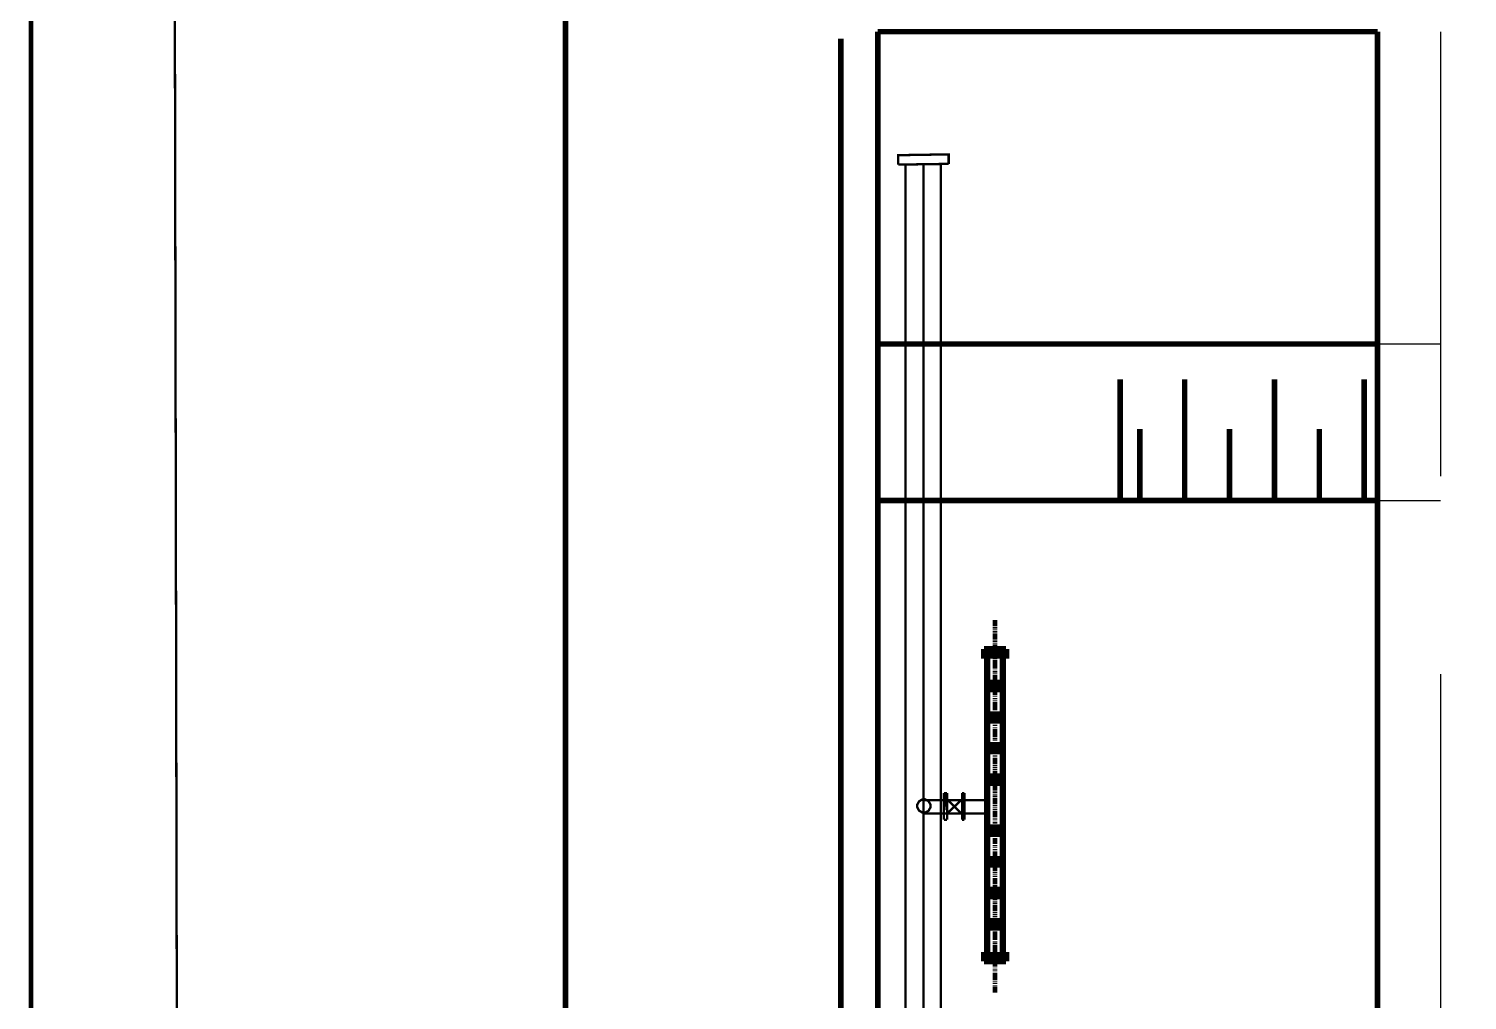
# Model space of a CAD drawing. Extents: x 0.4 to 11.4, y 0.4 to 16.2.
# Drawn here: x 0.361 to 3.408, y 10.637 to 12.696 of the extents above; entities that cross this region are included whole.
import ezdxf

# ---------------------------------------------------------------- set-up
doc = ezdxf.new("R2010")
doc.units = 0
doc.header["$MEASUREMENT"] = 0

msp = doc.modelspace()

# ---------------------------------------------------------------- linework, layer by layer
at = {"color": 0}
for points, const_width in [([(11.3461, 0.39111), (11.3461, 16.1828), (0.3661, 16.1828), (0.3661, 0.39111), (11.3461, 0.39111)], 0.01), ([(11.0478, 2.95779), (11.0478, 15.8844), (0.66444, 15.8844), (0.68945, 2.95779), (11.0478, 2.95779)], 0.005), ([(2.40776, 11.4428), (2.40776, 11.4428)], 0.01), ([(2.40776, 11.4361), (2.40776, 11.4361)], 0.01), ([(2.40776, 11.4295), (2.40776, 11.4295)], 0.01), ([(2.40776, 11.4278), (2.40776, 11.4278)], 0.01), ([(2.40776, 11.4094), (2.40776, 11.4094)], 0.01), ([(2.40776, 11.4028), (2.40776, 11.4028)], 0.01), ([(2.40776, 11.3811), (2.40776, 11.3811)], 0.01), ([(2.40776, 11.3745), (2.40776, 11.3745)], 0.01), ([(2.40776, 11.3678), (2.40776, 11.3678)], 0.01), ([(2.40776, 11.3661), (2.40776, 11.3661)], 0.01), ([(2.40776, 11.3528), (2.40776, 11.3528)], 0.01), ([(2.40776, 11.3461), (2.40776, 11.3461)], 0.01), ([(2.40776, 11.3395), (2.40776, 11.3395)], 0.01), ([(2.40776, 11.3378), (2.40776, 11.3378)], 0.01), ([(2.39111, 11.3028), (2.39111, 11.3028)], 0.01), ([(2.41444, 11.3036), (2.41444, 11.3051), (2.4101, 11.3095), (2.40864, 11.3095), (2.40717, 11.3095), (2.40278, 11.3051), (2.40278, 11.3036), (2.40278, 11.3022), (2.40717, 11.2978), (2.40864, 11.2978), (2.4101, 11.2978), (2.41444, 11.3022), (2.41444, 11.3036)], 0.005), ([(2.40776, 11.3211), (2.40776, 11.3211)], 0.01), ([(2.40776, 11.3145), (2.40776, 11.3145)], 0.01), ([(2.40944, 11.3028), (2.40944, 11.3028)], 0.01), ([(2.41612, 11.3028), (2.41612, 11.3028)], 0.01), ([(2.42443, 11.3028), (2.42443, 11.3028)], 0.01), ([(2.40776, 11.2928), (2.40776, 11.2928)], 0.01), ([(2.40776, 11.2861), (2.40776, 11.2861)], 0.01), ([(2.41444, 11.2369), (2.41444, 11.2384), (2.4101, 11.2428), (2.40864, 11.2428), (2.40717, 11.2428), (2.40278, 11.2384), (2.40278, 11.2369), (2.40278, 11.2355), (2.40717, 11.2311), (2.40864, 11.2311), (2.4101, 11.2311), (2.41444, 11.2355), (2.41444, 11.2369)], 0.005), ([(2.40776, 11.2644), (2.40776, 11.2644)], 0.01), ([(2.40776, 11.2578), (2.40776, 11.2578)], 0.01), ([(2.40776, 11.2511), (2.40776, 11.2511)], 0.01), ([(2.40776, 11.2495), (2.40776, 11.2495)], 0.01), ([(2.39111, 11.2361), (2.39111, 11.2361)], 0.01), ([(2.4011, 11.2361), (2.4011, 11.2361)], 0.01), ([(2.40776, 11.2361), (2.40776, 11.2361)], 0.01), ([(2.40776, 11.2361), (2.40776, 11.2361)], 0.01), ([(2.40776, 11.2294), (2.40776, 11.2294)], 0.01), ([(2.40776, 11.2228), (2.40776, 11.2228)], 0.01), ([(2.40776, 11.2211), (2.40776, 11.2211)], 0.01), ([(2.40776, 11.2078), (2.40776, 11.2078)], 0.01), ([(2.40776, 11.2011), (2.40776, 11.2011)], 0.01), ([(2.40776, 11.1944), (2.40776, 11.1944)], 0.01), ([(2.40776, 11.1928), (2.40776, 11.1928)], 0.01), ([(2.39111, 11.1711), (2.39111, 11.1711)], 0.01), ([(2.39279, 11.1711), (2.39279, 11.1711)], 0.01), ([(2.40278, 11.1711), (2.40278, 11.1711)], 0.01), ([(2.41444, 11.1719), (2.41444, 11.1734), (2.4101, 11.1778), (2.40864, 11.1778), (2.40717, 11.1778), (2.40278, 11.1734), (2.40278, 11.1719), (2.40278, 11.1705), (2.40717, 11.1661), (2.40864, 11.1661), (2.4101, 11.1661), (2.41444, 11.1705), (2.41444, 11.1719)], 0.005), ([(2.40776, 11.1744), (2.40776, 11.1744)], 0.01), ([(2.40776, 11.1678), (2.40776, 11.1678)], 0.01), ([(2.40776, 11.1461), (2.40776, 11.1461)], 0.01), ([(2.40944, 11.1711), (2.40944, 11.1711)], 0.01), ([(2.40776, 11.1394), (2.40776, 11.1394)], 0.01), ([(2.40776, 11.1178), (2.40776, 11.1178)], 0.01), ([(2.39111, 11.1044), (2.39111, 11.1044)], 0.01), ([(2.39779, 11.1044), (2.39779, 11.1044)], 0.01), ([(2.41444, 11.1053), (2.41444, 11.1067), (2.4101, 11.1111), (2.40864, 11.1111), (2.40717, 11.1111), (2.40278, 11.1067), (2.40278, 11.1053), (2.40278, 11.1038), (2.40717, 11.0994), (2.40864, 11.0994), (2.4101, 11.0994), (2.41444, 11.1038), (2.41444, 11.1053)], 0.005), ([(2.40776, 11.1111), (2.40776, 11.1111)], 0.01), ([(2.40776, 11.0895), (2.40776, 11.0895)], 0.01), ([(2.41444, 11.1044), (2.41444, 11.1044)], 0.01), ([(2.42111, 11.1044), (2.42111, 11.1044)], 0.01), ([(2.42443, 11.1044), (2.42443, 11.1044)], 0.01), ([(2.27111, 11.0486), (2.27111, 11.0512), (2.26699, 11.0587), (2.2595, 11.0628), (2.25694, 11.0628), (2.25444, 11.0628), (2.24696, 11.0587), (2.24278, 11.0512), (2.24278, 11.0486), (2.24278, 11.0461), (2.24696, 11.0386), (2.25444, 11.0344), (2.25694, 11.0344), (2.2595, 11.0344), (2.26699, 11.0386), (2.27111, 11.0461), (2.27111, 11.0486)], 0.005), ([(2.30279, 11.0194), (2.30279, 11.0761), (2.30279, 11.0194)], 0.005), ([(2.33946, 11.0194), (2.33946, 11.0761), (2.33946, 11.0194)], 0.005), ([(2.40776, 11.0828), (2.40776, 11.0828)], 0.01), ([(2.40776, 11.0611), (2.40776, 11.0611)], 0.01), ([(2.40776, 11.0545), (2.40776, 11.0545)], 0.01), ([(2.40776, 11.0328), (2.40776, 11.0328)], 0.01), ([(2.40776, 11.0261), (2.40776, 11.0261)], 0.01), ([(2.39111, 10.9961), (2.39111, 10.9961)], 0.01), ([(2.4011, 10.9961), (2.4011, 10.9961)], 0.01), ([(2.41444, 10.997), (2.41444, 10.9984), (2.4101, 11.0028), (2.40864, 11.0028), (2.40717, 11.0028), (2.40278, 10.9984), (2.40278, 10.997), (2.40278, 10.9955), (2.40717, 10.9911), (2.40864, 10.9911), (2.4101, 10.9911), (2.41444, 10.9955), (2.41444, 10.997)], 0.005), ([(2.40776, 11.0044), (2.40776, 11.0044)], 0.01), ([(2.40776, 10.9978), (2.40776, 10.9978)], 0.01), ([(2.40776, 10.9961), (2.40776, 10.9961)], 0.01), ([(2.40776, 10.9761), (2.40776, 10.9761)], 0.01), ([(2.40776, 10.9695), (2.40776, 10.9695)], 0.01), ([(2.41444, 10.9303), (2.41444, 10.9318), (2.4101, 10.9361), (2.40864, 10.9361), (2.40717, 10.9361), (2.40278, 10.9318), (2.40278, 10.9303), (2.40278, 10.9288), (2.40717, 10.9244), (2.40864, 10.9244), (2.4101, 10.9244), (2.41444, 10.9288), (2.41444, 10.9303)], 0.005), ([(2.40776, 10.9477), (2.40776, 10.9477)], 0.01), ([(2.40776, 10.9411), (2.40776, 10.9411)], 0.01), ([(2.39111, 10.9295), (2.39111, 10.9295)], 0.01), ([(2.39279, 10.9295), (2.39279, 10.9295)], 0.01), ([(2.40278, 10.9295), (2.40278, 10.9295)], 0.01), ([(2.40776, 10.9194), (2.40776, 10.9194)], 0.01), ([(2.40776, 10.9128), (2.40776, 10.9128)], 0.01), ([(2.40944, 10.9295), (2.40944, 10.9295)], 0.01), ([(2.40776, 10.8911), (2.40776, 10.8911)], 0.01), ([(2.40776, 10.8844), (2.40776, 10.8844)], 0.01), ([(2.39111, 10.8644), (2.39111, 10.8644)], 0.01), ([(2.39779, 10.8644), (2.39779, 10.8644)], 0.01), ([(2.41444, 10.8653), (2.41444, 10.8668), (2.4101, 10.8711), (2.40864, 10.8711), (2.40717, 10.8711), (2.40278, 10.8668), (2.40278, 10.8653), (2.40278, 10.8638), (2.40717, 10.8594), (2.40864, 10.8594), (2.4101, 10.8594), (2.41444, 10.8638), (2.41444, 10.8653)], 0.005), ([(2.40776, 10.8628), (2.40776, 10.8628)], 0.01), ([(2.40776, 10.8561), (2.40776, 10.8561)], 0.01), ([(2.41444, 10.8644), (2.41444, 10.8644)], 0.01), ([(2.42111, 10.8644), (2.42111, 10.8644)], 0.01), ([(2.42443, 10.8644), (2.42443, 10.8644)], 0.01), ([(2.40776, 10.8344), (2.40776, 10.8344)], 0.01), ([(2.40776, 10.8278), (2.40776, 10.8278)], 0.01), ([(2.39111, 10.7978), (2.39111, 10.7978)], 0.01), ([(2.39279, 10.7978), (2.39279, 10.7978)], 0.01), ([(2.41444, 10.7986), (2.41444, 10.8001), (2.4101, 10.8045), (2.40864, 10.8045), (2.40717, 10.8045), (2.40278, 10.8001), (2.40278, 10.7986), (2.40278, 10.7972), (2.40717, 10.7928), (2.40864, 10.7928), (2.4101, 10.7928), (2.41444, 10.7972), (2.41444, 10.7986)], 0.005), ([(2.40608, 10.7978), (2.40608, 10.7978)], 0.01), ([(2.40776, 10.8061), (2.40776, 10.8061)], 0.01), ([(2.40776, 10.7994), (2.40776, 10.7994)], 0.01), ([(2.41276, 10.7978), (2.41276, 10.7978)], 0.01), ([(2.42443, 10.7978), (2.42443, 10.7978)], 0.01), ([(2.40776, 10.7778), (2.40776, 10.7778)], 0.01), ([(2.40776, 10.7711), (2.40776, 10.7711)], 0.01), ([(2.40776, 10.7644), (2.40776, 10.7644)], 0.01), ([(2.40776, 10.7628), (2.40776, 10.7628)], 0.01), ([(2.40776, 10.7495), (2.40776, 10.7495)], 0.01), ([(2.40776, 10.7428), (2.40776, 10.7428)], 0.01), ([(2.40776, 10.7361), (2.40776, 10.7361)], 0.01), ([(2.40776, 10.7344), (2.40776, 10.7344)], 0.01), ([(2.40776, 10.7178), (2.40776, 10.7178)], 0.01), ([(2.40776, 10.7111), (2.40776, 10.7111)], 0.01), ([(2.40776, 10.6895), (2.40776, 10.6895)], 0.01), ([(2.40776, 10.6828), (2.40776, 10.6828)], 0.01), ([(2.40776, 10.6611), (2.40776, 10.6611)], 0.01), ([(2.40776, 10.6545), (2.40776, 10.6545)], 0.01)]:
    msp.add_lwpolyline(points, close=True, dxfattribs=dict(at, const_width=const_width))
for points, const_width in [([(1.81108, 4.88113), (1.49778, 4.87776), (1.49778, 13.6594)], 0.01167), ([(2.08111, 12.6744), (2.08111, 4.63612)], 0.01167), ([(2.15944, 12.6895), (2.15944, 4.64947)], 0.01167), ([(3.21778, 12.6895), (2.15944, 12.6895)], 0.01167), ([(3.21778, 12.6895), (3.21778, 5.34446)], 0.01167), ([(2.30946, 12.4094), (2.30946, 12.4295), (2.20281, 12.4278), (2.20281, 12.4078)], 0.005), ([(2.30946, 12.4094), (2.20281, 12.4078)], 0.005), ([(2.21778, 12.4078), (2.21778, 5.47775)], 0.005), ([(2.25612, 5.46446), (2.25612, 12.4094)], 0.005), ([(2.29275, 5.46446), (2.29275, 12.4094)], 0.005), ([(3.21778, 12.0278), (2.15944, 12.0278)], 0.01167), ([(2.67279, 11.6961), (2.67279, 11.9528)], 0.01167), ([(2.80946, 11.6961), (2.80946, 11.9528)], 0.01167), ([(2.99946, 11.6961), (2.99946, 11.9528)], 0.01167), ([(3.18946, 11.6961), (3.18946, 11.9528)], 0.01167), ([(2.71446, 11.6961), (2.71446, 11.8478)], 0.01167), ([(2.90446, 11.6961), (2.90446, 11.8478)], 0.01167), ([(3.09446, 11.6961), (3.09446, 11.8478)], 0.01167), ([(2.15944, 11.6961), (3.21778, 11.6961)], 0.01167), ([(2.40776, 11.4428), (2.40776, 11.4411), (2.40776, 11.4395), (2.40776, 11.4378), (2.40776, 11.4361)], 0.01), ([(2.40776, 11.4361), (2.40776, 11.4345), (2.40776, 11.4328), (2.40776, 11.4311), (2.40776, 11.4295)], 0.01), ([(2.40776, 11.4278), (2.40776, 11.4261), (2.40776, 11.4244)], 0.01), ([(2.40776, 11.4228), (2.40776, 11.4211)], 0.01), ([(2.40776, 11.4194), (2.40776, 11.4178), (2.40776, 11.4161)], 0.01), ([(2.40776, 11.4144), (2.40776, 11.4128), (2.40776, 11.4111), (2.40776, 11.4094)], 0.01), ([(2.40776, 11.4094), (2.40776, 11.4078), (2.40776, 11.4061), (2.40776, 11.4045), (2.40776, 11.4028)], 0.01), ([(2.40776, 11.4028), (2.40776, 11.4011)], 0.01), ([(2.40776, 11.3995), (2.40776, 11.3978), (2.40776, 11.3961)], 0.01), ([(2.40776, 11.3944), (2.40776, 11.3928)], 0.01), ([(2.40776, 11.3911), (2.40776, 11.3894), (2.40776, 11.3878)], 0.01), ([(2.38444, 11.3811), (2.4311, 11.3811)], 0.01333), ([(2.38444, 11.3811), (2.38444, 11.3678), (2.4311, 11.3678), (2.4311, 11.3811)], 0.01333), ([(2.39111, 11.0628), (2.39111, 11.3678)], 0.01333), ([(2.40776, 11.3861), (2.40776, 11.3844), (2.40776, 11.3828), (2.40776, 11.3811)], 0.01), ([(2.40776, 11.3811), (2.40776, 11.3794), (2.40776, 11.3778), (2.40776, 11.3761), (2.40776, 11.3745)], 0.01), ([(2.40776, 11.3745), (2.40776, 11.3728), (2.40776, 11.3711), (2.40776, 11.3695), (2.40776, 11.3678)], 0.01), ([(2.40776, 11.3661), (2.40776, 11.3644)], 0.01), ([(2.40776, 11.3628), (2.40776, 11.3611), (2.40776, 11.3594)], 0.01), ([(2.42443, 10.7328), (2.42443, 11.3678)], 0.01333), ([(2.40776, 11.3578), (2.40776, 11.3561), (2.40776, 11.3544), (2.40776, 11.3528)], 0.01), ([(2.40776, 11.3528), (2.40776, 11.3511), (2.40776, 11.3494), (2.40776, 11.3478), (2.40776, 11.3461)], 0.01), ([(2.40776, 11.3461), (2.40776, 11.3445), (2.40776, 11.3428), (2.40776, 11.3411), (2.40776, 11.3395)], 0.01), ([(2.40776, 11.3378), (2.40776, 11.3361)], 0.01), ([(2.40776, 11.3344), (2.40776, 11.3328), (2.40776, 11.3311)], 0.01), ([(2.40776, 11.3294), (2.40776, 11.3278)], 0.01), ([(2.42443, 11.3095), (2.39111, 11.3095)], 0.01333), ([(2.42443, 11.2961), (2.39111, 11.2961), (2.39111, 11.3095)], 0.01333), ([(2.39111, 11.3028), (2.39279, 11.3028), (2.39442, 11.3028)], 0.01), ([(2.39611, 11.3028), (2.39779, 11.3028)], 0.01), ([(2.39947, 11.3028), (2.4011, 11.3028), (2.40278, 11.3028)], 0.01), ([(2.40446, 11.3028), (2.40608, 11.3028), (2.40776, 11.3028), (2.40944, 11.3028)], 0.01), ([(2.40776, 11.3261), (2.40776, 11.3244), (2.40776, 11.3227), (2.40776, 11.3211)], 0.01), ([(2.40776, 11.3211), (2.40776, 11.3194), (2.40776, 11.3178), (2.40776, 11.3161), (2.40776, 11.3145)], 0.01), ([(2.40776, 11.3145), (2.40776, 11.3128), (2.40776, 11.3111)], 0.01), ([(2.40776, 11.3095), (2.40776, 11.3078)], 0.01), ([(2.40776, 11.3061), (2.40776, 11.3045), (2.40776, 11.3028)], 0.01), ([(2.40776, 11.3011), (2.40776, 11.2994)], 0.01), ([(2.40944, 11.3028), (2.41114, 11.3028), (2.41276, 11.3028), (2.41444, 11.3028), (2.41612, 11.3028)], 0.01), ([(2.41612, 11.3028), (2.41775, 11.3028)], 0.01), ([(2.41943, 11.3028), (2.42111, 11.3028), (2.42279, 11.3028)], 0.01), ([(2.40776, 11.2978), (2.40776, 11.2961), (2.40776, 11.2944), (2.40776, 11.2928)], 0.01), ([(2.40776, 11.2928), (2.40776, 11.2911), (2.40776, 11.2894), (2.40776, 11.2878), (2.40776, 11.2861)], 0.01), ([(2.40776, 11.2861), (2.40776, 11.2844), (2.40776, 11.2828)], 0.01), ([(2.40776, 11.2811), (2.40776, 11.2795)], 0.01), ([(2.40776, 11.2778), (2.40776, 11.2761), (2.40776, 11.2745)], 0.01), ([(2.40776, 11.2728), (2.40776, 11.2711)], 0.01), ([(2.40776, 11.2694), (2.40776, 11.2678), (2.40776, 11.2661), (2.40776, 11.2644)], 0.01), ([(2.42443, 11.2428), (2.39111, 11.2428)], 0.01333), ([(2.42443, 11.2294), (2.39111, 11.2294), (2.39111, 11.2428)], 0.01333), ([(2.40776, 11.2644), (2.40776, 11.2628), (2.40776, 11.2611), (2.40776, 11.2594), (2.40776, 11.2578)], 0.01), ([(2.40776, 11.2578), (2.40776, 11.2561), (2.40776, 11.2544), (2.40776, 11.2528), (2.40776, 11.2511)], 0.01), ([(2.40776, 11.2495), (2.40776, 11.2478), (2.40776, 11.2461)], 0.01), ([(2.40776, 11.2445), (2.40776, 11.2428)], 0.01), ([(2.40776, 11.2411), (2.40776, 11.2394), (2.40776, 11.2378), (2.40776, 11.2361)], 0.01), ([(2.39111, 11.2361), (2.39279, 11.2361), (2.39442, 11.2361)], 0.01), ([(2.39611, 11.2361), (2.39779, 11.2361), (2.39947, 11.2361), (2.4011, 11.2361)], 0.01), ([(2.4011, 11.2361), (2.40278, 11.2361), (2.40446, 11.2361), (2.40608, 11.2361), (2.40776, 11.2361)], 0.01), ([(2.40776, 11.2361), (2.40776, 11.2344), (2.40776, 11.2328), (2.40776, 11.2311), (2.40776, 11.2294)], 0.01), ([(2.40776, 11.2361), (2.40944, 11.2361)], 0.01), ([(2.40776, 11.2294), (2.40776, 11.2278), (2.40776, 11.2261), (2.40776, 11.2244), (2.40776, 11.2228)], 0.01), ([(2.40776, 11.2211), (2.40776, 11.2195), (2.40776, 11.2178)], 0.01), ([(2.40776, 11.2161), (2.40776, 11.2145)], 0.01), ([(2.40776, 11.2128), (2.40776, 11.2111), (2.40776, 11.2094), (2.40776, 11.2078)], 0.01), ([(2.40776, 11.2078), (2.40776, 11.2061), (2.40776, 11.2044), (2.40776, 11.2028), (2.40776, 11.2011)], 0.01), ([(2.41114, 11.2361), (2.41276, 11.2361), (2.41444, 11.2361)], 0.01), ([(2.41612, 11.2361), (2.41775, 11.2361)], 0.01), ([(2.41943, 11.2361), (2.42111, 11.2361), (2.42279, 11.2361), (2.42443, 11.2361)], 0.01), ([(2.42443, 11.1778), (2.39111, 11.1778)], 0.01333), ([(2.42443, 11.1644), (2.39111, 11.1644), (2.39111, 11.1778)], 0.01333), ([(2.40776, 11.2011), (2.40776, 11.1994), (2.40776, 11.1977), (2.40776, 11.1961), (2.40776, 11.1944)], 0.01), ([(2.40776, 11.1928), (2.40776, 11.1911), (2.40776, 11.1895)], 0.01), ([(2.40776, 11.1878), (2.40776, 11.1861)], 0.01), ([(2.40776, 11.1845), (2.40776, 11.1828), (2.40776, 11.1811)], 0.01), ([(2.40776, 11.1795), (2.40776, 11.1778), (2.40776, 11.1761), (2.40776, 11.1744)], 0.01), ([(2.39279, 11.1711), (2.39442, 11.1711), (2.39611, 11.1711)], 0.01), ([(2.39779, 11.1711), (2.39947, 11.1711), (2.4011, 11.1711), (2.40278, 11.1711)], 0.01), ([(2.40278, 11.1711), (2.40446, 11.1711), (2.40608, 11.1711), (2.40776, 11.1711), (2.40944, 11.1711)], 0.01), ([(2.40776, 11.1744), (2.40776, 11.1728), (2.40776, 11.1711), (2.40776, 11.1694), (2.40776, 11.1678)], 0.01), ([(2.40776, 11.1678), (2.40776, 11.1661)], 0.01), ([(2.40776, 11.1644), (2.40776, 11.1628), (2.40776, 11.1611)], 0.01), ([(2.40776, 11.1594), (2.40776, 11.1578)], 0.01), ([(2.40776, 11.1561), (2.40776, 11.1545), (2.40776, 11.1528)], 0.01), ([(2.40776, 11.1511), (2.40776, 11.1495), (2.40776, 11.1478), (2.40776, 11.1461)], 0.01), ([(2.40776, 11.1461), (2.40776, 11.1444), (2.40776, 11.1428), (2.40776, 11.1411), (2.40776, 11.1394)], 0.01), ([(2.40944, 11.1711), (2.41114, 11.1711)], 0.01), ([(2.41276, 11.1711), (2.41444, 11.1711), (2.41612, 11.1711)], 0.01), ([(2.41775, 11.1711), (2.41943, 11.1711)], 0.01), ([(2.42111, 11.1711), (2.42279, 11.1711), (2.42443, 11.1711)], 0.01), ([(2.40776, 11.1394), (2.40776, 11.1378)], 0.01), ([(2.40776, 11.1361), (2.40776, 11.1344), (2.40776, 11.1328)], 0.01), ([(2.40776, 11.1311), (2.40776, 11.1294)], 0.01), ([(2.40776, 11.1278), (2.40776, 11.1261), (2.40776, 11.1245)], 0.01), ([(2.40776, 11.1228), (2.40776, 11.1211), (2.40776, 11.1195), (2.40776, 11.1178)], 0.01), ([(2.40776, 11.1178), (2.40776, 11.1161), (2.40776, 11.1144), (2.40776, 11.1128), (2.40776, 11.1111)], 0.01), ([(2.42443, 11.1111), (2.39111, 11.1111)], 0.01333), ([(2.42443, 11.0978), (2.39111, 11.0978)], 0.01333), ([(2.39111, 10.7328), (2.39111, 11.0844)], 0.01333), ([(2.39111, 11.1044), (2.39279, 11.1044), (2.39442, 11.1044), (2.39611, 11.1044), (2.39779, 11.1044)], 0.01), ([(2.39779, 11.1044), (2.39947, 11.1044)], 0.01), ([(2.4011, 11.1044), (2.40278, 11.1044)], 0.01), ([(2.40446, 11.1044), (2.40608, 11.1044), (2.40776, 11.1044)], 0.01), ([(2.40776, 11.1111), (2.40776, 11.1094)], 0.01), ([(2.40776, 11.1078), (2.40776, 11.1061), (2.40776, 11.1044)], 0.01), ([(2.40776, 11.1028), (2.40776, 11.1011)], 0.01), ([(2.40776, 11.0994), (2.40776, 11.0978), (2.40776, 11.0961)], 0.01), ([(2.40776, 11.0945), (2.40776, 11.0928), (2.40776, 11.0911), (2.40776, 11.0895)], 0.01), ([(2.40776, 11.0895), (2.40776, 11.0878), (2.40776, 11.0861), (2.40776, 11.0844), (2.40776, 11.0828)], 0.01), ([(2.40944, 11.1044), (2.41114, 11.1044), (2.41276, 11.1044), (2.41444, 11.1044)], 0.01), ([(2.41444, 11.1044), (2.41612, 11.1044), (2.41775, 11.1044), (2.41943, 11.1044), (2.42111, 11.1044)], 0.01), ([(2.42111, 11.1044), (2.42279, 11.1044)], 0.01), ([(2.39111, 11.0611), (2.25612, 11.0611)], 0.005), ([(2.29943, 11.0761), (2.29943, 11.0194)], 0.005), ([(2.30279, 11.0761), (2.29943, 11.0761)], 0.005), ([(2.3061, 11.0761), (2.30279, 11.0761)], 0.005), ([(2.3061, 11.0761), (2.3061, 11.0194)], 0.005), ([(2.3361, 11.0328), (2.3061, 11.0628)], 0.005), ([(2.3361, 11.0611), (2.3061, 11.0328)], 0.005), ([(2.33778, 11.0761), (2.33778, 11.0194)], 0.005), ([(2.33946, 11.0761), (2.33778, 11.0761)], 0.005), ([(2.34278, 11.0761), (2.33946, 11.0761)], 0.005), ([(2.34278, 11.0761), (2.34278, 11.0194)], 0.005), ([(2.40776, 11.0828), (2.40776, 11.0811)], 0.01), ([(2.40776, 11.0794), (2.40776, 11.0778), (2.40776, 11.0761)], 0.01), ([(2.40776, 11.0744), (2.40776, 11.0727)], 0.01), ([(2.40776, 11.0711), (2.40776, 11.0694), (2.40776, 11.0678)], 0.01), ([(2.40776, 11.0661), (2.40776, 11.0645), (2.40776, 11.0628), (2.40776, 11.0611)], 0.01), ([(2.40776, 11.0611), (2.40776, 11.0595), (2.40776, 11.0578), (2.40776, 11.0561), (2.40776, 11.0545)], 0.01), ([(2.39111, 11.0328), (2.25612, 11.0328)], 0.005), ([(2.40776, 11.0545), (2.40776, 11.0528)], 0.01), ([(2.40776, 11.0511), (2.40776, 11.0494), (2.40776, 11.0478)], 0.01), ([(2.40776, 11.0461), (2.40776, 11.0444)], 0.01), ([(2.40776, 11.0428), (2.40776, 11.0411), (2.40776, 11.0394)], 0.01), ([(2.40776, 11.0378), (2.40776, 11.0361), (2.40776, 11.0344), (2.40776, 11.0328)], 0.01), ([(2.40776, 11.0328), (2.40776, 11.0311), (2.40776, 11.0295), (2.40776, 11.0278), (2.40776, 11.0261)], 0.01), ([(2.40776, 11.0261), (2.40776, 11.0245)], 0.01), ([(2.30279, 11.0194), (2.29943, 11.0194)], 0.005), ([(2.3061, 11.0194), (2.30279, 11.0194)], 0.005), ([(2.33946, 11.0194), (2.33778, 11.0194)], 0.005), ([(2.34278, 11.0194), (2.33946, 11.0194)], 0.005), ([(2.42443, 10.9894), (2.39111, 10.9894), (2.39111, 11.0028)], 0.01333), ([(2.42443, 11.0028), (2.39111, 11.0028)], 0.01333), ([(2.39111, 10.9961), (2.39279, 10.9961), (2.39442, 10.9961)], 0.01), ([(2.39611, 10.9961), (2.39779, 10.9961), (2.39947, 10.9961), (2.4011, 10.9961)], 0.01), ([(2.4011, 10.9961), (2.40278, 10.9961), (2.40446, 10.9961), (2.40608, 10.9961), (2.40776, 10.9961)], 0.01), ([(2.40776, 11.0228), (2.40776, 11.0211), (2.40776, 11.0194)], 0.01), ([(2.40776, 11.0178), (2.40776, 11.0161)], 0.01), ([(2.40776, 11.0144), (2.40776, 11.0128), (2.40776, 11.0111)], 0.01), ([(2.40776, 11.0094), (2.40776, 11.0078), (2.40776, 11.0061), (2.40776, 11.0044)], 0.01), ([(2.40776, 11.0044), (2.40776, 11.0028), (2.40776, 11.0011), (2.40776, 10.9995), (2.40776, 10.9978)], 0.01), ([(2.40776, 10.9978), (2.40776, 10.9961)], 0.01), ([(2.40776, 10.9961), (2.40944, 10.9961)], 0.01), ([(2.40776, 10.9945), (2.40776, 10.9928), (2.40776, 10.9911)], 0.01), ([(2.41114, 10.9961), (2.41276, 10.9961), (2.41444, 10.9961)], 0.01), ([(2.41612, 10.9961), (2.41775, 10.9961)], 0.01), ([(2.41943, 10.9961), (2.42111, 10.9961), (2.42279, 10.9961), (2.42443, 10.9961)], 0.01), ([(2.40776, 10.9894), (2.40776, 10.9878)], 0.01), ([(2.40776, 10.9861), (2.40776, 10.9844), (2.40776, 10.9828)], 0.01), ([(2.40776, 10.9811), (2.40776, 10.9794), (2.40776, 10.9778), (2.40776, 10.9761)], 0.01), ([(2.40776, 10.9761), (2.40776, 10.9744), (2.40776, 10.9728), (2.40776, 10.9711), (2.40776, 10.9695)], 0.01), ([(2.40776, 10.9695), (2.40776, 10.9678)], 0.01), ([(2.40776, 10.9661), (2.40776, 10.9645), (2.40776, 10.9628)], 0.01), ([(2.42443, 10.9361), (2.39111, 10.9361), (2.39111, 10.9244)], 0.01333), ([(2.40776, 10.9611), (2.40776, 10.9594)], 0.01), ([(2.40776, 10.9578), (2.40776, 10.9561), (2.40776, 10.9544)], 0.01), ([(2.40776, 10.9528), (2.40776, 10.9511), (2.40776, 10.9494), (2.40776, 10.9477)], 0.01), ([(2.40776, 10.9477), (2.40776, 10.9461), (2.40776, 10.9444), (2.40776, 10.9428), (2.40776, 10.9411)], 0.01), ([(2.40776, 10.9411), (2.40776, 10.9395)], 0.01), ([(2.40776, 10.9378), (2.40776, 10.9361), (2.40776, 10.9345)], 0.01), ([(2.40776, 10.9328), (2.40776, 10.9311)], 0.01), ([(2.42443, 10.9244), (2.39111, 10.9244)], 0.01333), ([(2.39279, 10.9295), (2.39442, 10.9295), (2.39611, 10.9295)], 0.01), ([(2.39779, 10.9295), (2.39947, 10.9295), (2.4011, 10.9295), (2.40278, 10.9295)], 0.01), ([(2.40278, 10.9295), (2.40446, 10.9295), (2.40608, 10.9295), (2.40776, 10.9295), (2.40944, 10.9295)], 0.01), ([(2.40776, 10.9295), (2.40776, 10.9278), (2.40776, 10.9261)], 0.01), ([(2.40776, 10.9244), (2.40776, 10.9228), (2.40776, 10.9211), (2.40776, 10.9194)], 0.01), ([(2.40776, 10.9194), (2.40776, 10.9178), (2.40776, 10.9161), (2.40776, 10.9144), (2.40776, 10.9128)], 0.01), ([(2.40776, 10.9128), (2.40776, 10.9111)], 0.01), ([(2.40776, 10.9094), (2.40776, 10.9078), (2.40776, 10.9061)], 0.01), ([(2.40776, 10.9045), (2.40776, 10.9028)], 0.01), ([(2.40944, 10.9295), (2.41114, 10.9295)], 0.01), ([(2.41276, 10.9295), (2.41444, 10.9295), (2.41612, 10.9295)], 0.01), ([(2.41775, 10.9295), (2.41943, 10.9295)], 0.01), ([(2.42111, 10.9295), (2.42279, 10.9295), (2.42443, 10.9295)], 0.01), ([(2.42443, 10.8711), (2.39111, 10.8711), (2.39111, 10.8578)], 0.01333), ([(2.40776, 10.9011), (2.40776, 10.8995), (2.40776, 10.8978)], 0.01), ([(2.40776, 10.8961), (2.40776, 10.8944), (2.40776, 10.8928), (2.40776, 10.8911)], 0.01), ([(2.40776, 10.8911), (2.40776, 10.8894), (2.40776, 10.8878), (2.40776, 10.8861), (2.40776, 10.8844)], 0.01), ([(2.40776, 10.8844), (2.40776, 10.8828)], 0.01), ([(2.40776, 10.8811), (2.40776, 10.8794), (2.40776, 10.8778)], 0.01), ([(2.40776, 10.8761), (2.40776, 10.8745)], 0.01), ([(2.40776, 10.8728), (2.40776, 10.8711), (2.40776, 10.8695)], 0.01), ([(2.42443, 10.8578), (2.39111, 10.8578)], 0.01333), ([(2.39111, 10.8644), (2.39279, 10.8644), (2.39442, 10.8644), (2.39611, 10.8644), (2.39779, 10.8644)], 0.01), ([(2.39779, 10.8644), (2.39947, 10.8644)], 0.01), ([(2.4011, 10.8644), (2.40278, 10.8644)], 0.01), ([(2.40446, 10.8644), (2.40608, 10.8644), (2.40776, 10.8644)], 0.01), ([(2.40776, 10.8678), (2.40776, 10.8661), (2.40776, 10.8644), (2.40776, 10.8628)], 0.01), ([(2.40776, 10.8628), (2.40776, 10.8611), (2.40776, 10.8594), (2.40776, 10.8578), (2.40776, 10.8561)], 0.01), ([(2.40776, 10.8561), (2.40776, 10.8544)], 0.01), ([(2.40776, 10.8528), (2.40776, 10.8511), (2.40776, 10.8494)], 0.01), ([(2.40776, 10.8478), (2.40776, 10.8461)], 0.01), ([(2.40776, 10.8445), (2.40776, 10.8428), (2.40776, 10.8411)], 0.01), ([(2.40944, 10.8644), (2.41114, 10.8644), (2.41276, 10.8644), (2.41444, 10.8644)], 0.01), ([(2.41444, 10.8644), (2.41612, 10.8644), (2.41775, 10.8644), (2.41943, 10.8644), (2.42111, 10.8644)], 0.01), ([(2.42111, 10.8644), (2.42279, 10.8644)], 0.01), ([(2.40776, 10.8395), (2.40776, 10.8378), (2.40776, 10.8361), (2.40776, 10.8344)], 0.01), ([(2.40776, 10.8344), (2.40776, 10.8328), (2.40776, 10.8311), (2.40776, 10.8294), (2.40776, 10.8278)], 0.01), ([(2.40776, 10.8278), (2.40776, 10.8261)], 0.01), ([(2.40776, 10.8244), (2.40776, 10.8227), (2.40776, 10.8211)], 0.01), ([(2.40776, 10.8194), (2.40776, 10.8178)], 0.01), ([(2.40776, 10.8161), (2.40776, 10.8145), (2.40776, 10.8128)], 0.01), ([(2.40776, 10.8111), (2.40776, 10.8095), (2.40776, 10.8078), (2.40776, 10.8061)], 0.01), ([(2.42443, 10.8045), (2.39111, 10.8045), (2.39111, 10.7911)], 0.01333), ([(2.42443, 10.7911), (2.39111, 10.7911)], 0.01333), ([(2.39279, 10.7978), (2.39442, 10.7978)], 0.01), ([(2.39611, 10.7978), (2.39779, 10.7978), (2.39947, 10.7978)], 0.01), ([(2.4011, 10.7978), (2.40278, 10.7978), (2.40446, 10.7978), (2.40608, 10.7978)], 0.01), ([(2.40608, 10.7978), (2.40776, 10.7978), (2.40944, 10.7978), (2.41114, 10.7978), (2.41276, 10.7978)], 0.01), ([(2.40776, 10.8061), (2.40776, 10.8045), (2.40776, 10.8028), (2.40776, 10.8011), (2.40776, 10.7994)], 0.01), ([(2.40776, 10.7994), (2.40776, 10.7978)], 0.01), ([(2.40776, 10.7961), (2.40776, 10.7944), (2.40776, 10.7928)], 0.01), ([(2.40776, 10.7911), (2.40776, 10.7894)], 0.01), ([(2.40776, 10.7878), (2.40776, 10.7861), (2.40776, 10.7844)], 0.01), ([(2.40776, 10.7828), (2.40776, 10.7811), (2.40776, 10.7795), (2.40776, 10.7778)], 0.01), ([(2.41276, 10.7978), (2.41444, 10.7978)], 0.01), ([(2.41612, 10.7978), (2.41775, 10.7978), (2.41943, 10.7978)], 0.01), ([(2.42111, 10.7978), (2.42279, 10.7978)], 0.01), ([(2.40776, 10.7778), (2.40776, 10.7761), (2.40776, 10.7745), (2.40776, 10.7728), (2.40776, 10.7711)], 0.01), ([(2.40776, 10.7711), (2.40776, 10.7694), (2.40776, 10.7678), (2.40776, 10.7661), (2.40776, 10.7644)], 0.01), ([(2.40776, 10.7628), (2.40776, 10.7611)], 0.01), ([(2.40776, 10.7594), (2.40776, 10.7578), (2.40776, 10.7561)], 0.01), ([(2.40776, 10.7544), (2.40776, 10.7528), (2.40776, 10.7511), (2.40776, 10.7495)], 0.01), ([(2.38444, 10.7195), (2.38444, 10.7328), (2.4311, 10.7328), (2.4311, 10.7195)], 0.01333), ([(2.38444, 10.7195), (2.4311, 10.7195)], 0.01333), ([(2.40776, 10.7495), (2.40776, 10.7478), (2.40776, 10.7461), (2.40776, 10.7445), (2.40776, 10.7428)], 0.01), ([(2.40776, 10.7428), (2.40776, 10.7411), (2.40776, 10.7394), (2.40776, 10.7378), (2.40776, 10.7361)], 0.01), ([(2.40776, 10.7344), (2.40776, 10.7328)], 0.01), ([(2.40776, 10.7311), (2.40776, 10.7294), (2.40776, 10.7278)], 0.01), ([(2.40776, 10.7261), (2.40776, 10.7244)], 0.01), ([(2.40776, 10.7228), (2.40776, 10.7211), (2.40776, 10.7195), (2.40776, 10.7178)], 0.01), ([(2.40776, 10.7178), (2.40776, 10.7161), (2.40776, 10.7145), (2.40776, 10.7128), (2.40776, 10.7111)], 0.01), ([(2.40776, 10.7111), (2.40776, 10.7094), (2.40776, 10.7078)], 0.01), ([(2.40776, 10.7061), (2.40776, 10.7044)], 0.01), ([(2.40776, 10.7028), (2.40776, 10.7011), (2.40776, 10.6994)], 0.01), ([(2.40776, 10.6977), (2.40776, 10.6961)], 0.01), ([(2.40776, 10.6944), (2.40776, 10.6928), (2.40776, 10.6911), (2.40776, 10.6895)], 0.01), ([(2.40776, 10.6895), (2.40776, 10.6878), (2.40776, 10.6861), (2.40776, 10.6845), (2.40776, 10.6828)], 0.01), ([(2.40776, 10.6828), (2.40776, 10.6811), (2.40776, 10.6795)], 0.01), ([(2.40776, 10.6778), (2.40776, 10.6761)], 0.01), ([(2.40776, 10.6744), (2.40776, 10.6728), (2.40776, 10.6711)], 0.01), ([(2.40776, 10.6694), (2.40776, 10.6678)], 0.01), ([(2.40776, 10.6661), (2.40776, 10.6644), (2.40776, 10.6628), (2.40776, 10.6611)], 0.01), ([(2.40776, 10.6611), (2.40776, 10.6594), (2.40776, 10.6578), (2.40776, 10.6561), (2.40776, 10.6545)], 0.01), ([(2.40776, 10.6545), (2.40776, 10.6528)], 0.01)]:
    msp.add_lwpolyline(points, dxfattribs=dict(at, const_width=const_width))
for points in [[(2.52279, 12.6944), (2.52279, 12.6928)], [(2.52279, 12.6911), (2.52279, 12.6895), (2.52279, 12.6878)], [(2.52279, 12.6878), (2.52447, 12.6878), (2.5261, 12.6895)], [(2.52778, 12.6895), (2.52946, 12.6911)], [(2.53108, 12.6911), (2.53276, 12.6911)], [(2.53444, 12.6928), (2.53614, 12.6928), (2.53776, 12.6944), (2.53944, 12.6944), (2.54112, 12.6944)], [(2.96946, 12.6944), (2.97114, 12.6944)], [(2.97276, 12.6944), (2.97444, 12.6928)], [(2.97613, 12.6928), (2.97775, 12.6928)], [(2.97944, 12.6911), (2.98113, 12.6911), (2.98113, 12.6895)], [(2.98281, 12.6895), (2.98443, 12.6895), (2.98611, 12.6878)], [(2.98611, 12.6928), (2.98611, 12.6944)], [(2.98611, 12.6878), (2.98611, 12.6895), (2.98611, 12.6911)], [(3.35113, 12.6895), (3.35113, 11.7478)], [(3.21778, 12.0278), (3.35113, 12.0278)], [(3.21778, 11.6961), (3.35113, 11.6961)], [(3.35113, 11.3278), (3.35113, 10.4878)]]:
    msp.add_lwpolyline(points, dxfattribs=at)
for points in [[(2.53276, 12.6928), (2.53276, 12.6928)], [(2.97775, 12.6911), (2.97775, 12.6911)]]:
    msp.add_lwpolyline(points, close=True, dxfattribs=at)

doc.saveas('drawing.dxf')
